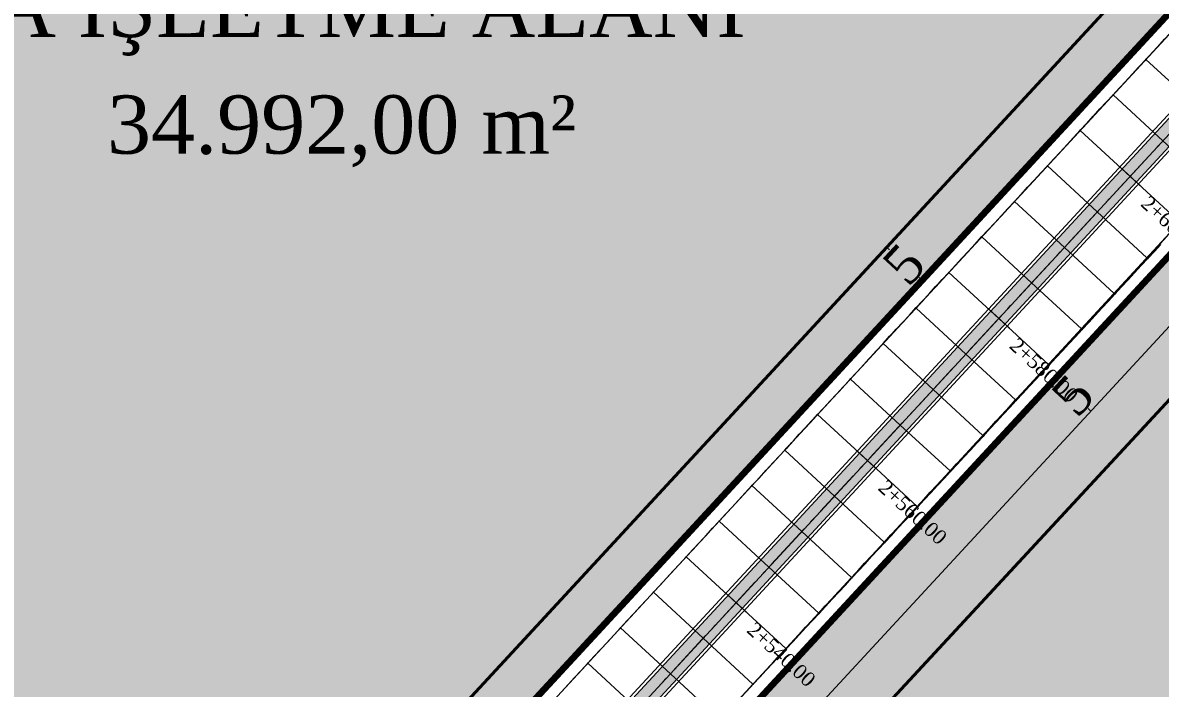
# Model space of a CAD drawing. Header units: metres. Extents: x 478603 to 489313, y 4282657 to 4289463.
# Drawn here: x 480253 to 480370.5, y 4286947.4 to 4287016.2 of the extents above; entities that cross this region are included whole.
import ezdxf

# ---------------------------------------------------------------- set-up
doc = ezdxf.new("R2010")
doc.units = ezdxf.units.M
for name, color, linetype, lineweight in [('ADAKENARI', 18, 'Continuous', 0), ('DEGER', 18, 'Continuous', 20), ('EKS_2', 5, 'Continuous', 0), ('EKSENLER', 3, 'Continuous', 0), ('HDA_2', 30, 'Continuous', 0), ('HDO_2', 30, 'Continuous', 0), ('KALDIRIM', 11, 'Continuous', 0), ('KDO_2', 150, 'Continuous', 20), ('KYA_2', 1, 'Continuous', 20), ('KYO_2', 1, 'Continuous', 20), ('P_ALAN', 143, 'Continuous', 0), ('P_U_KNL', 143, 'Continuous', 0), ('PARSEL_ALAN', 254, 'Continuous', 0), ('PARSEL_SERA_ALAN', 9, 'Continuous', 40), ('PL_ALİNMAN', 1, 'Continuous', 0), ('PL_ENKESIT', 1, 'Continuous', 0), ('PL_KM', 4, 'Continuous', 0), ('PL_KMYAZI', 30, 'Continuous', 0), ('RAKORDMAN', 3, 'Continuous', 0), ('ROL_CEPHE', 1, 'Continuous', 0), ('SEV_KYA_HDA', 3, 'Continuous', 0), ('SEV_KYO_HDO', 3, 'Continuous', 0), ('SEV_YKO_KDO', 3, 'Continuous', 0), ('SNR_YAPIYAK', 18, 'Continuous', 0), ('YKA_2', 33, 'Continuous', 0), ('YKO_2', 33, 'Continuous', 0)]:
    doc.layers.add(name, color=color, linetype=linetype, lineweight=lineweight)
doc.styles.get("Standard").update_dxf_attribs({"font": 'times.ttf'})

msp = doc.modelspace()

# ---------------------------------------------------------------- hatches: boundary and pattern name
at = {"layer": 'P_ALAN'}
msp.add_hatch(color=256, dxfattribs=at).paths.add_polyline_path([(479966.48, 4286601.83), (479972.06, 4286602.26), (479977.62, 4286603.09), (479983.11, 4286604.32), (479988.5, 4286605.93), (479993.77, 4286607.93), (479998.87, 4286610.29), (480003.8, 4286613.01), (480008.52, 4286616.07), (480013.01, 4286619.47), (480017.24, 4286623.17), (480021.22, 4286627.18), (480093.78, 4286705.76), (480549.81, 4287199.57), (480551.17, 4287201.1), (480552.48, 4287202.67), (480553.73, 4287204.28), (480554.92, 4287205.94), (480556.05, 4287207.63), (480557.13, 4287209.37), (480558.15, 4287211.13), (480559.1, 4287212.94), (480560.88, 4287212.03), (480560.88, 4287212.03), (480559.9, 4287210.17), (480558.85, 4287208.34), (480557.74, 4287206.55), (480556.56, 4287204.8), (480555.33, 4287203.08), (480554.04, 4287201.42), (480552.69, 4287199.8), (480551.29, 4287198.23), (480095.25, 4286704.41), (480022.66, 4286625.8), (480018.61, 4286621.71), (480014.27, 4286617.91), (480009.67, 4286614.44), (480004.83, 4286611.29), (479999.78, 4286608.5), (479994.54, 4286606.08), (479989.15, 4286604.04), (479983.62, 4286602.38), (479977.99, 4286601.13), (479972.28, 4286600.27), (479966.53, 4286599.83)])
msp.add_hatch(color=256, dxfattribs=at).paths.add_polyline_path([(479966.48, 4286601.83), (479972.06, 4286602.26), (479977.62, 4286603.09), (479983.11, 4286604.32), (479988.5, 4286605.93), (479993.77, 4286607.93), (479998.87, 4286610.29), (480003.8, 4286613.01), (480008.52, 4286616.07), (480013.01, 4286619.47), (480017.24, 4286623.17), (480021.22, 4286627.18), (480093.78, 4286705.76), (480549.81, 4287199.57), (480551.17, 4287201.1), (480552.48, 4287202.67), (480553.73, 4287204.28), (480554.92, 4287205.94), (480556.05, 4287207.63), (480557.13, 4287209.37), (480558.15, 4287211.13), (480559.1, 4287212.94), (480560.88, 4287212.03), (480560.88, 4287212.03), (480559.9, 4287210.17), (480558.85, 4287208.34), (480557.74, 4287206.55), (480556.56, 4287204.8), (480555.33, 4287203.08), (480554.04, 4287201.42), (480552.69, 4287199.8), (480551.29, 4287198.23), (480095.25, 4286704.41), (480022.66, 4286625.8), (480018.61, 4286621.71), (480014.27, 4286617.91), (480009.67, 4286614.44), (480004.83, 4286611.29), (479999.78, 4286608.5), (479994.54, 4286606.08), (479989.15, 4286604.04), (479983.62, 4286602.38), (479977.99, 4286601.13), (479972.28, 4286600.27), (479966.53, 4286599.83)])
at = {"layer": 'PARSEL_ALAN'}
for points in [[(480144.96, 4286988.39), (480333.2, 4287192.22), (480439.26, 4287090.7), (480254.42, 4286890.54), (480251.03, 4286886.86), (480247.41, 4286890.32)], [(480371.31, 4286771.87), (480266.92, 4286871.65), (480266.7, 4286878.78), (480454.66, 4287082.31), (480562.8, 4286978.8)]]:
    msp.add_hatch(color=256, dxfattribs=at).paths.add_polyline_path(points)
at = {"layer": 'PARSEL_SERA_ALAN'}
for points in [[(480432.26, 4287090.48), (480256.41, 4286900.06), (480157.23, 4286991.65), (480333.08, 4287182.07)], [(480372.57, 4286780.59), (480273.92, 4286871.88), (480457.31, 4287070.04), (480541.86, 4286991.8), (480555.79, 4286978.59), (480552.55, 4286975.09)]]:
    msp.add_hatch(color=256, dxfattribs=at).paths.add_polyline_path(points)

# ---------------------------------------------------------------- linework, layer by layer
at = {"layer": 'ADAKENARI', "lineweight": 200}
for p, q in [((480549.16, 4287209.7), (480251.03, 4286886.86)), ((480266.7, 4286878.78), (480567.9, 4287204.94))]:
    msp.add_line(p, q, dxfattribs=at)
at = {"layer": 'EKS_2'}
for p in [(480367.36, 4287000.31, 960.28), (480363.97, 4286996.64, 960.41), (480360.58, 4286992.96, 960.54), (480357.18, 4286989.29, 960.67), (480353.79, 4286985.62, 960.81), (480350.4, 4286981.94, 960.94), (480347.01, 4286978.27, 961.07), (480343.62, 4286974.6, 961.2), (480340.22, 4286970.92, 961.34), (480336.83, 4286967.25, 961.47), (480333.44, 4286963.58, 961.6), (480330.05, 4286959.9, 961.73), (480326.65, 4286956.23, 961.86), (480323.26, 4286952.56, 961.99), (480319.87, 4286948.88, 962.03)]:
    msp.add_point(p, dxfattribs=at)
at = {"layer": 'EKSENLER'}
msp.add_line((480259.06, 4286883.03), (480574.62, 4287224.74), dxfattribs=at)
at = {"layer": 'HDA_2'}
msp.add_polyline3d([(480327.73, 4286947.07, 961.95), (480328.41, 4286947.8, 961.94), (480329.09, 4286948.54, 961.92), (480329.77, 4286949.27, 961.89), (480330.45, 4286950.01, 961.87), (480331.13, 4286950.74, 961.84), (480331.8, 4286951.47, 961.81), (480332.48, 4286952.21, 961.79), (480333.16, 4286952.94, 961.76), (480333.84, 4286953.68, 961.73), (480334.52, 4286954.41, 961.71), (480335.2, 4286955.15, 961.68), (480335.87, 4286955.88, 961.66), (480336.55, 4286956.62, 961.63), (480337.23, 4286957.35, 961.6), (480337.91, 4286958.09, 961.58), (480338.59, 4286958.82, 961.55), (480339.27, 4286959.56, 961.52), (480339.95, 4286960.29, 961.5), (480340.62, 4286961.02, 961.47), (480341.3, 4286961.76, 961.44), (480341.98, 4286962.49, 961.42), (480342.66, 4286963.23, 961.39), (480343.34, 4286963.96, 961.36), (480344.02, 4286964.7, 961.34), (480344.69, 4286965.43, 961.31), (480345.37, 4286966.17, 961.29), (480346.05, 4286966.9, 961.26), (480346.73, 4286967.64, 961.23), (480347.41, 4286968.37, 961.21), (480348.09, 4286969.11, 961.18), (480348.77, 4286969.84, 961.15), (480349.44, 4286970.58, 961.13), (480350.12, 4286971.31, 961.1), (480350.8, 4286972.04, 961.07), (480351.48, 4286972.78, 961.05), (480352.16, 4286973.51, 961.02), (480352.84, 4286974.25, 960.99), (480353.51, 4286974.98, 960.97), (480354.19, 4286975.72, 960.94), (480354.87, 4286976.45, 960.92), (480355.55, 4286977.19, 960.89), (480356.23, 4286977.92, 960.86), (480356.91, 4286978.66, 960.84), (480357.58, 4286979.39, 960.81), (480358.26, 4286980.13, 960.78), (480358.94, 4286980.86, 960.76), (480359.62, 4286981.6, 960.73), (480360.3, 4286982.33, 960.7), (480360.98, 4286983.06, 960.68), (480361.66, 4286983.8, 960.65), (480362.33, 4286984.53, 960.62), (480363.01, 4286985.27, 960.6), (480363.69, 4286986, 960.57), (480364.37, 4286986.74, 960.55), (480365.05, 4286987.47, 960.52), (480365.73, 4286988.21, 960.49), (480366.4, 4286988.94, 960.47), (480367.08, 4286989.68, 960.44), (480367.76, 4286990.41, 960.41), (480368.44, 4286991.15, 960.39), (480369.12, 4286991.88, 960.36), (480369.8, 4286992.62, 960.33), (480370.48, 4286993.35, 960.31), (480371.15, 4286994.08, 960.28)], dxfattribs=at)
for p in [(480369.12, 4286991.88, 960.36), (480365.73, 4286988.21, 960.49), (480362.33, 4286984.53, 960.62), (480358.94, 4286980.86, 960.76), (480355.55, 4286977.19, 960.89), (480352.16, 4286973.51, 961.02), (480348.77, 4286969.84, 961.15), (480345.37, 4286966.17, 961.29), (480341.98, 4286962.49, 961.42), (480338.59, 4286958.82, 961.55), (480335.2, 4286955.15, 961.68), (480331.8, 4286951.47, 961.81), (480328.41, 4286947.8, 961.94)]:
    msp.add_point(p, dxfattribs=at)
at = {"layer": 'HDO_2'}
for points in [[(480340.01, 4286981.03, 961.17), (480341.86, 4286983.03, 961.02), (480342.54, 4286983.76, 960.99), (480343.21, 4286984.5, 960.97), (480343.89, 4286985.23, 960.94), (480344.57, 4286985.96, 960.92), (480345.25, 4286986.7, 960.89), (480345.93, 4286987.43, 960.86), (480346.61, 4286988.17, 960.84), (480347.28, 4286988.9, 960.81), (480347.96, 4286989.64, 960.78), (480348.64, 4286990.37, 960.76), (480349.32, 4286991.11, 960.73), (480350, 4286991.84, 960.7), (480350.68, 4286992.58, 960.68), (480351.36, 4286993.31, 960.65), (480352.03, 4286994.05, 960.62), (480352.71, 4286994.78, 960.6), (480353.39, 4286995.51, 960.57), (480354.07, 4286996.25, 960.55), (480354.75, 4286996.98, 960.52), (480355.43, 4286997.72, 960.49), (480356.1, 4286998.45, 960.47), (480356.78, 4286999.19, 960.44), (480357.46, 4286999.92, 960.41), (480358.14, 4287000.66, 960.39), (480358.82, 4287001.39, 960.36), (480359.5, 4287002.13, 960.33), (480360.18, 4287002.86, 960.31), (480360.85, 4287003.6, 960.28), (480361.53, 4287004.33, 960.25), (480362.21, 4287005.07, 960.23), (480362.89, 4287005.8, 960.2), (480363.57, 4287006.53, 960.18), (480364.25, 4287007.27, 960.15), (480364.92, 4287008, 960.12), (480365.6, 4287008.74, 960.1), (480366.57, 4287009.78, 960.1)], [(480333.55, 4286974.03, 961.4), (480335.07, 4286975.68, 961.29), (480336.68, 4286977.41, 961.28)]]:
    msp.add_polyline3d(points, dxfattribs=at)
for p in [(480365.6, 4287008.74, 960.1), (480362.21, 4287005.07, 960.23), (480358.82, 4287001.39, 960.36), (480355.43, 4286997.72, 960.49), (480352.03, 4286994.05, 960.62), (480348.64, 4286990.37, 960.76), (480345.25, 4286986.7, 960.89), (480341.86, 4286983.03, 961.02), (480335.07, 4286975.68, 961.29)]:
    msp.add_point(p, dxfattribs=at)
at = {"layer": 'KALDIRIM'}
for p, q in [((480548.45, 4287206.72), (480254.21, 4286888.1)), ((480264.2, 4286878.28), (480565.73, 4287204.8))]:
    msp.add_line(p, q, dxfattribs=at)
at = {"layer": 'KDO_2'}
for points in [[(480368.91, 4287012.3, 960.02), (480368.85, 4287012.24, 960), (480368.8, 4287012.18, 959.99), (480368.77, 4287012.15, 959.99), (480368.8, 4287012.19, 959.98), (480369, 4287012.41, 959.93), (480369.51, 4287012.96, 959.9), (480370.18, 4287013.68, 959.86), (480370.91, 4287014.48, 959.82)], [(480338.41, 4286979.28, 961.21), (480338.42, 4286979.29, 961.19), (480338.43, 4286979.3, 961.18), (480338.45, 4286979.32, 961.17), (480338.46, 4286979.33, 961.15), (480338.47, 4286979.35, 961.14), (480338.48, 4286979.36, 961.15), (480338.49, 4286979.37, 961.17), (480338.5, 4286979.38, 961.18), (480338.51, 4286979.39, 961.19), (480338.52, 4286979.4, 961.2)], [(480308.62, 4286947.02, 961.56), (480309.3, 4286947.76, 961.57), (480309.98, 4286948.49, 961.58), (480310.66, 4286949.23, 961.58), (480311.33, 4286949.96, 961.59), (480312.01, 4286950.7, 961.59), (480312.69, 4286951.43, 961.59), (480313.37, 4286952.16, 961.59), (480314.05, 4286952.9, 961.59), (480314.73, 4286953.63, 961.58), (480315.4, 4286954.37, 961.56), (480316.08, 4286955.1, 961.54), (480316.76, 4286955.84, 961.53), (480317.44, 4286956.57, 961.51), (480318.12, 4286957.31, 961.49), (480318.8, 4286958.04, 961.46), (480319.47, 4286958.78, 961.43), (480320.15, 4286959.51, 961.39), (480320.83, 4286960.25, 961.36), (480321.51, 4286960.98, 961.33), (480322.19, 4286961.72, 961.35), (480322.87, 4286962.45, 961.36), (480323.55, 4286963.19, 961.37), (480324.23, 4286963.92, 961.38), (480324.9, 4286964.65, 961.39), (480325.57, 4286965.38, 961.37), (480326.25, 4286966.11, 961.35), (480326.92, 4286966.84, 961.33), (480327.6, 4286967.57, 961.31), (480328.29, 4286968.33, 961.28), (480329.03, 4286969.12, 961.26), (480329.77, 4286969.92, 961.24), (480330.5, 4286970.71, 961.22), (480331.17, 4286971.44, 961.2), (480331.69, 4286972, 961.19), (480331.91, 4286972.24, 961.37), (480331.98, 4286972.32, 961.42), (480331.99, 4286972.33, 961.43), (480331.98, 4286972.31, 961.44), (480331.96, 4286972.29, 961.46)]]:
    msp.add_polyline3d(points, dxfattribs=at)
for p in [(480369, 4287012.41, 959.93), (480338.47, 4286979.35, 961.14), (480331.69, 4286972, 961.19), (480328.29, 4286968.33, 961.28), (480324.9, 4286964.65, 961.39), (480321.51, 4286960.98, 961.33), (480318.12, 4286957.31, 961.49), (480314.73, 4286953.63, 961.58), (480311.33, 4286949.96, 961.59)]:
    msp.add_point(p, dxfattribs=at)
at = {"layer": 'KYA_2'}
msp.add_polyline3d([(480327.74, 4286947.06, 962.08), (480328.42, 4286947.79, 962.08), (480329.1, 4286948.52, 962.09), (480329.78, 4286949.26, 962.09), (480330.46, 4286949.99, 962.1), (480331.15, 4286950.72, 962.11), (480331.83, 4286951.45, 962.12), (480332.51, 4286952.19, 962.12), (480333.19, 4286952.92, 962.12), (480333.87, 4286953.65, 962.11), (480334.55, 4286954.39, 962.11), (480335.23, 4286955.12, 962.11), (480335.91, 4286955.85, 962.1), (480336.59, 4286956.59, 962.08), (480337.27, 4286957.32, 962.07), (480337.95, 4286958.05, 962.05), (480338.62, 4286958.79, 962.04), (480339.3, 4286959.52, 962.02), (480339.98, 4286960.26, 962), (480340.66, 4286960.99, 961.99), (480341.34, 4286961.72, 961.97), (480342.02, 4286962.46, 961.95), (480342.7, 4286963.19, 961.94), (480343.38, 4286963.93, 961.92), (480344.06, 4286964.66, 961.91), (480344.74, 4286965.39, 961.89), (480345.42, 4286966.13, 961.88), (480346.1, 4286966.86, 961.88), (480346.78, 4286967.59, 961.87), (480347.46, 4286968.33, 961.87), (480348.14, 4286969.06, 961.87), (480348.82, 4286969.79, 961.87), (480349.5, 4286970.53, 961.85), (480350.18, 4286971.26, 961.83), (480350.86, 4286971.99, 961.82), (480351.53, 4286972.73, 961.8), (480352.21, 4286973.46, 961.79), (480352.89, 4286974.2, 961.76), (480353.57, 4286974.93, 961.74), (480354.25, 4286975.67, 961.72), (480354.93, 4286976.4, 961.69), (480355.61, 4286977.13, 961.67), (480356.29, 4286977.87, 961.67), (480356.97, 4286978.6, 961.67), (480357.65, 4286979.33, 961.67), (480358.33, 4286980.07, 961.67), (480359.01, 4286980.8, 961.67), (480359.69, 4286981.53, 961.67), (480360.37, 4286982.26, 961.66), (480361.05, 4286983, 961.65), (480361.73, 4286983.73, 961.65), (480362.41, 4286984.46, 961.64), (480363.09, 4286985.2, 961.61), (480363.77, 4286985.93, 961.58), (480364.44, 4286986.67, 961.55), (480365.12, 4286987.4, 961.52), (480365.8, 4286988.14, 961.49), (480366.48, 4286988.87, 961.46), (480367.16, 4286989.61, 961.43), (480367.83, 4286990.34, 961.4), (480368.51, 4286991.08, 961.37), (480369.19, 4286991.81, 961.34), (480369.87, 4286992.55, 961.31), (480370.55, 4286993.28, 961.28)], dxfattribs=at)
for p in [(480369.19, 4286991.81, 961.34), (480365.8, 4286988.14, 961.49), (480362.41, 4286984.46, 961.64), (480359.01, 4286980.8, 961.67), (480355.61, 4286977.13, 961.67), (480352.21, 4286973.46, 961.79), (480348.82, 4286969.79, 961.87), (480345.42, 4286966.13, 961.88), (480342.02, 4286962.46, 961.95), (480338.62, 4286958.79, 962.04), (480335.23, 4286955.12, 962.11), (480331.83, 4286951.45, 962.12), (480328.42, 4286947.79, 962.08)]:
    msp.add_point(p, dxfattribs=at)
at = {"layer": 'KYO_2'}
for points in [[(480338.52, 4286979.4, 961.2), (480339.19, 4286980.13, 961.19), (480339.85, 4286980.85, 961.17), (480340.52, 4286981.58, 961.16), (480341.18, 4286982.3, 961.14), (480341.85, 4286983.03, 961.13), (480342.52, 4286983.77, 961.11), (480343.2, 4286984.5, 961.1), (480343.88, 4286985.24, 961.08), (480344.56, 4286985.97, 961.06), (480345.24, 4286986.71, 961.05), (480345.92, 4286987.45, 961.02), (480346.59, 4286988.18, 961), (480347.27, 4286988.91, 960.97), (480347.95, 4286989.65, 960.95), (480348.63, 4286990.38, 960.92), (480349.31, 4286991.12, 960.88), (480349.99, 4286991.85, 960.84), (480350.67, 4286992.58, 960.8), (480351.35, 4286993.32, 960.75), (480352.03, 4286994.05, 960.71), (480352.71, 4286994.79, 960.67), (480353.39, 4286995.52, 960.64), (480354.07, 4286996.25, 960.6), (480354.74, 4286996.99, 960.56), (480355.42, 4286997.72, 960.52), (480356.1, 4286998.46, 960.49), (480356.78, 4286999.19, 960.47), (480357.46, 4286999.92, 960.44), (480358.14, 4287000.66, 960.41), (480358.82, 4287001.39, 960.39), (480359.49, 4287002.13, 960.37), (480360.17, 4287002.86, 960.36), (480360.85, 4287003.6, 960.34), (480361.53, 4287004.34, 960.32), (480362.2, 4287005.07, 960.31), (480362.88, 4287005.81, 960.27), (480363.57, 4287006.54, 960.24), (480364.25, 4287007.28, 960.2), (480364.93, 4287008.01, 960.17), (480365.6, 4287008.74, 960.13), (480366.27, 4287009.46, 960.11), (480366.93, 4287010.17, 960.09), (480367.59, 4287010.88, 960.06), (480368.25, 4287011.59, 960.04), (480368.91, 4287012.3, 960.02)], [(480331.96, 4286972.29, 961.46), (480332.58, 4286972.97, 961.43), (480333.19, 4286973.64, 961.41), (480333.81, 4286974.32, 961.39), (480334.43, 4286974.99, 961.37), (480335.07, 4286975.68, 961.35), (480335.72, 4286976.39, 961.32), (480336.39, 4286977.11, 961.29), (480337.06, 4286977.83, 961.26), (480337.73, 4286978.55, 961.23), (480338.41, 4286979.28, 961.21)]]:
    msp.add_polyline3d(points, dxfattribs=at)
for p in [(480365.6, 4287008.74, 960.13), (480362.2, 4287005.07, 960.31), (480358.82, 4287001.39, 960.39), (480355.42, 4286997.72, 960.52), (480352.03, 4286994.05, 960.71), (480348.63, 4286990.38, 960.92), (480345.24, 4286986.71, 961.05), (480341.85, 4286983.03, 961.13), (480335.07, 4286975.68, 961.35)]:
    msp.add_point(p, dxfattribs=at)
at = {"layer": 'P_ALAN'}
for points in [[(480584.19, 4287241.18, 0), (480580.11, 4287238.21, 0), (480576.31, 4287234.89, 0), (480572.8, 4287231.26, 0), (480569.61, 4287227.34, 0), (480566.77, 4287223.17, 0), (480564.28, 4287218.74, 0), (480560.88, 4287212.03, 0), (480560.88, 4287212.03, 0), (480559.9, 4287210.17, 0), (480558.85, 4287208.34, 0), (480557.74, 4287206.55, 0), (480556.56, 4287204.8, 0), (480555.33, 4287203.08, 0), (480554.04, 4287201.42, 0), (480552.69, 4287199.8, 0), (480551.29, 4287198.23, 0), (480095.25, 4286704.41, 0)], [(480584.19, 4287241.18, 0), (480580.11, 4287238.21, 0), (480576.31, 4287234.89, 0), (480572.8, 4287231.26, 0), (480569.61, 4287227.34, 0), (480566.77, 4287223.17, 0), (480564.28, 4287218.74, 0), (480560.88, 4287212.03, 0), (480560.88, 4287212.03, 0), (480559.9, 4287210.17, 0), (480558.85, 4287208.34, 0), (480557.74, 4287206.55, 0), (480556.56, 4287204.8, 0), (480555.33, 4287203.08, 0), (480554.04, 4287201.42, 0), (480552.69, 4287199.8, 0), (480551.29, 4287198.23, 0), (480095.25, 4286704.41, 0)], [(480093.78, 4286705.76, 0), (480549.81, 4287199.57, 0), (480551.17, 4287201.1, 0), (480552.48, 4287202.67, 0), (480553.73, 4287204.28, 0), (480554.92, 4287205.94, 0), (480556.05, 4287207.63, 0), (480557.13, 4287209.37, 0), (480558.15, 4287211.13, 0), (480559.1, 4287212.94, 0), (480558.15, 4287211.13, 0)], [(480093.78, 4286705.76, 0), (480549.81, 4287199.57, 0), (480551.17, 4287201.1, 0), (480552.48, 4287202.67, 0), (480553.73, 4287204.28, 0), (480554.92, 4287205.94, 0), (480556.05, 4287207.63, 0), (480557.13, 4287209.37, 0), (480558.15, 4287211.13, 0), (480559.1, 4287212.94, 0), (480560.88, 4287212.03, 0), (480560.88, 4287212.03, 0), (480559.9, 4287210.17, 0), (480558.85, 4287208.34, 0), (480557.74, 4287206.55, 0), (480556.56, 4287204.8, 0), (480555.33, 4287203.08, 0), (480554.04, 4287201.42, 0), (480552.69, 4287199.8, 0), (480551.29, 4287198.23, 0), (480095.25, 4286704.41, 0)], [(480093.78, 4286705.76, 0), (480549.81, 4287199.57, 0), (480551.17, 4287201.1, 0), (480552.48, 4287202.67, 0), (480553.73, 4287204.28, 0), (480554.92, 4287205.94, 0), (480556.05, 4287207.63, 0), (480557.13, 4287209.37, 0), (480558.15, 4287211.13, 0), (480559.1, 4287212.94, 0), (480560.88, 4287212.03, 0), (480560.88, 4287212.03, 0), (480559.9, 4287210.17, 0), (480558.85, 4287208.34, 0), (480557.74, 4287206.55, 0), (480556.56, 4287204.8, 0), (480555.33, 4287203.08, 0), (480554.04, 4287201.42, 0), (480552.69, 4287199.8, 0), (480551.29, 4287198.23, 0), (480095.25, 4286704.41, 0)], [(480093.78, 4286705.76, 0), (480549.81, 4287199.57, 0), (480551.17, 4287201.1, 0), (480552.48, 4287202.67, 0), (480553.73, 4287204.28, 0), (480554.92, 4287205.94, 0), (480556.05, 4287207.63, 0), (480557.13, 4287209.37, 0), (480558.15, 4287211.13, 0), (480559.1, 4287212.94, 0), (480558.15, 4287211.13, 0)], [(480093.78, 4286705.76, 0), (480549.81, 4287199.57, 0), (480551.17, 4287201.1, 0), (480552.48, 4287202.67, 0), (480553.73, 4287204.28, 0), (480554.92, 4287205.94, 0), (480556.05, 4287207.63, 0), (480557.13, 4287209.37, 0), (480558.15, 4287211.13, 0), (480559.1, 4287212.94, 0), (480560.88, 4287212.03, 0), (480560.88, 4287212.03, 0), (480559.9, 4287210.17, 0), (480558.85, 4287208.34, 0), (480557.74, 4287206.55, 0), (480556.56, 4287204.8, 0), (480555.33, 4287203.08, 0), (480554.04, 4287201.42, 0), (480552.69, 4287199.8, 0), (480551.29, 4287198.23, 0), (480095.25, 4286704.41, 0)], [(480093.78, 4286705.76, 0), (480549.81, 4287199.57, 0), (480551.17, 4287201.1, 0), (480552.48, 4287202.67, 0), (480553.73, 4287204.28, 0), (480554.92, 4287205.94, 0), (480556.05, 4287207.63, 0), (480557.13, 4287209.37, 0), (480558.15, 4287211.13, 0), (480559.1, 4287212.94, 0), (480560.88, 4287212.03, 0), (480560.88, 4287212.03, 0), (480559.9, 4287210.17, 0), (480558.85, 4287208.34, 0), (480557.74, 4287206.55, 0), (480556.56, 4287204.8, 0), (480555.33, 4287203.08, 0), (480554.04, 4287201.42, 0), (480552.69, 4287199.8, 0), (480551.29, 4287198.23, 0), (480095.25, 4286704.41, 0)]]:
    msp.add_polyline3d(points, dxfattribs=at)
at = {"layer": 'P_U_KNL'}
for points in [[(480558.83, 4287213.07, 0), (480557.88, 4287211.28, 0), (480556.87, 4287209.52, 0), (480555.8, 4287207.79, 0), (480554.67, 4287206.11, 0), (480553.49, 4287204.46, 0), (480552.24, 4287202.86, 0), (480550.95, 4287201.3, 0), (480549.59, 4287199.77, 0), (480093.56, 4286705.97, 0), (480021, 4286627.39, 0), (480017.04, 4286623.39, 0), (480012.82, 4286619.7, 0), (480008.34, 4286616.32, 0), (480003.64, 4286613.27, 0), (479998.74, 4286610.56, 0), (479993.65, 4286608.2, 0), (479988.41, 4286606.22, 0), (479983.04, 4286604.61, 0), (479977.57, 4286603.39, 0), (479972.02, 4286602.56, 0), (479966.48, 4286602.13, 0)], [(480559.1, 4287212.94, 0), (480558.15, 4287211.13, 0), (480557.13, 4287209.37, 0), (480556.05, 4287207.63, 0), (480554.92, 4287205.94, 0), (480553.73, 4287204.28, 0), (480552.48, 4287202.67, 0), (480551.17, 4287201.1, 0), (480549.81, 4287199.57, 0), (480093.78, 4286705.76, 0), (480021.22, 4286627.18, 0), (480017.24, 4286623.17, 0), (480013.01, 4286619.47, 0), (480008.52, 4286616.07, 0), (480003.8, 4286613.01, 0), (479998.87, 4286610.29, 0), (479993.77, 4286607.93, 0), (479988.5, 4286605.93, 0), (479983.11, 4286604.32, 0), (479977.62, 4286603.09, 0), (479972.06, 4286602.26, 0), (479966.48, 4286601.83, 0)], [(480559.1, 4287212.94, 0), (480558.15, 4287211.13, 0), (480557.13, 4287209.37, 0), (480556.05, 4287207.63, 0), (480554.92, 4287205.94, 0), (480553.73, 4287204.28, 0), (480552.48, 4287202.67, 0), (480551.17, 4287201.1, 0), (480549.81, 4287199.57, 0), (480093.78, 4286705.76, 0), (480021.22, 4286627.18, 0), (480017.24, 4286623.17, 0), (480013.01, 4286619.47, 0), (480008.52, 4286616.07, 0), (480003.8, 4286613.01, 0), (479998.87, 4286610.29, 0), (479993.77, 4286607.93, 0), (479988.5, 4286605.93, 0), (479983.11, 4286604.32, 0), (479977.62, 4286603.09, 0), (479972.06, 4286602.26, 0), (479966.48, 4286601.83, 0)], [(480560.88, 4287212.03, 0), (480560.88, 4287212.03, 0), (480559.9, 4287210.17, 0), (480558.85, 4287208.34, 0), (480557.74, 4287206.55, 0), (480556.56, 4287204.8, 0), (480555.33, 4287203.08, 0), (480554.04, 4287201.42, 0), (480552.69, 4287199.8, 0), (480551.29, 4287198.23, 0), (480095.25, 4286704.41, 0), (480022.66, 4286625.8, 0), (480018.61, 4286621.71, 0), (480014.27, 4286617.91, 0), (480009.67, 4286614.44, 0), (480004.83, 4286611.29, 0), (479999.78, 4286608.5, 0), (479994.54, 4286606.08, 0), (479989.15, 4286604.04, 0), (479983.62, 4286602.38, 0), (479977.99, 4286601.13, 0), (479972.28, 4286600.27, 0), (479966.53, 4286599.83, 0)], [(480561.15, 4287211.9, 0), (480561.15, 4287211.89, 0), (480560.16, 4287210.02, 0), (480559.11, 4287208.19, 0), (480557.99, 4287206.39, 0), (480556.81, 4287204.62, 0), (480555.57, 4287202.9, 0), (480554.27, 4287201.23, 0), (480552.92, 4287199.6, 0), (480551.51, 4287198.03, 0), (480095.47, 4286704.2, 0), (480022.88, 4286625.59, 0), (480018.82, 4286621.49, 0), (480014.46, 4286617.68, 0), (480009.84, 4286614.19, 0), (480004.98, 4286611.04, 0), (479999.91, 4286608.24, 0), (479994.66, 4286605.8, 0), (479989.24, 4286603.75, 0), (479983.69, 4286602.09, 0), (479978.04, 4286600.83, 0), (479972.32, 4286599.97, 0), (479966.54, 4286599.53, 0)]]:
    msp.add_polyline3d(points, dxfattribs=at)
at = {"layer": 'PARSEL_ALAN'}
for points in [[(480144.96, 4286988.39, 956.14), (480333.2, 4287192.22, 951.42), (480439.26, 4287090.7, 961.45), (480254.42, 4286890.54, 960.91), (480251.03, 4286886.86, 0), (480247.41, 4286890.32, 960.71), (480144.96, 4286988.39, 956.14)], [(480144.96, 4286988.39, 0), (480333.2, 4287192.22, 0), (480439.26, 4287090.7, 0), (480254.42, 4286890.54, 0), (480251.03, 4286886.86, 0), (480247.41, 4286890.32, 0), (480144.96, 4286988.39, 0)], [(480371.31, 4286771.87, 967.53), (480266.92, 4286871.65, 961.69), (480266.7, 4286878.78, 961.53), (480454.66, 4287082.31, 961.64), (480562.8, 4286978.8, 970.87), (480371.31, 4286771.87, 967.53)], [(480371.31, 4286771.87, 0), (480266.92, 4286871.65, 0), (480266.7, 4286878.78, 0), (480454.66, 4287082.31, 0), (480562.8, 4286978.8, 0), (480371.31, 4286771.87, 0)]]:
    msp.add_polyline3d(points, close=True, dxfattribs=at)
at = {"layer": 'PARSEL_SERA_ALAN'}
for points in [[(480432.26, 4287090.48, 0), (480256.41, 4286900.06, 0), (480157.23, 4286991.65, 0), (480333.08, 4287182.07, 0), (480432.26, 4287090.48, 0)], [(480432.26, 4287090.48, 0), (480256.41, 4286900.06, 0), (480157.23, 4286991.65, 0), (480333.08, 4287182.07, 0), (480432.26, 4287090.48, 0)], [(480372.57, 4286780.59, 0), (480273.92, 4286871.88, 0), (480457.31, 4287070.04, 0), (480541.86, 4286991.8, 0), (480555.79, 4286978.59, 0), (480552.55, 4286975.09, 0), (480372.57, 4286780.59, 0)], [(480372.57, 4286780.59, 0), (480273.92, 4286871.88, 0), (480457.31, 4287070.04, 0), (480541.86, 4286991.8, 0), (480555.79, 4286978.59, 0), (480552.55, 4286975.09, 0), (480372.57, 4286780.59, 0)]]:
    msp.add_polyline3d(points, close=True, dxfattribs=at)
at = {"layer": 'PL_ALİNMAN'}
for p, q in [((480369.98, 4287003.15), (480370.32, 4287003.52)), ((480365.91, 4286998.74), (480369.3, 4287002.41)), ((480364.89, 4286997.64), (480365.23, 4286998.01)), ((480360.82, 4286993.23), (480364.22, 4286996.9)), ((480359.81, 4286992.13), (480360.15, 4286992.5)), ((480355.74, 4286987.72), (480359.13, 4286991.39)), ((480354.72, 4286986.62), (480355.06, 4286986.99)), ((480350.65, 4286982.21), (480354.04, 4286985.89)), ((480349.63, 4286981.11), (480349.97, 4286981.48)), ((480345.56, 4286976.7), (480348.95, 4286980.38)), ((480344.54, 4286975.6), (480344.88, 4286975.97)), ((480340.47, 4286971.19), (480343.86, 4286974.87)), ((480335.38, 4286965.68), (480338.77, 4286969.36)), ((480339.45, 4286970.09), (480339.79, 4286970.46)), ((480334.36, 4286964.58), (480334.7, 4286964.95)), ((480330.29, 4286960.17), (480333.69, 4286963.85)), ((480329.28, 4286959.07), (480329.62, 4286959.44)), ((480325.21, 4286954.66), (480328.6, 4286958.34)), ((480324.19, 4286953.56), (480324.53, 4286953.93)), ((480320.12, 4286949.15), (480323.51, 4286952.83)), ((480319.1, 4286948.05), (480319.44, 4286948.42))]:
    msp.add_line(p, q, dxfattribs=at)
at = {"layer": 'PL_ENKESIT'}
for points in [[(480369, 4287012.41, 959.93), (480369, 4287012.41, 960.01), (480374.14, 4287007.66, 960.01), (480379.29, 4287002.91, 960.01), (480379.29, 4287002.9, 959.96), (480379.36, 4287002.84, 960.82)], [(480365.6, 4287008.74, 960.13), (480365.6, 4287008.74, 960.1), (480365.61, 4287008.73, 960.15), (480370.75, 4287003.98, 960.15), (480375.9, 4286999.23, 960.15), (480375.9, 4286999.23, 960.1), (480375.97, 4286999.17, 960.97)], [(480362.2, 4287005.07, 960.31), (480362.21, 4287005.07, 960.23), (480362.22, 4287005.06, 960.28), (480367.36, 4287000.31, 960.28), (480372.5, 4286995.56, 960.28), (480372.51, 4286995.55, 960.23), (480372.58, 4286995.49, 961.17)], [(480358.82, 4287001.39, 960.39), (480358.82, 4287001.39, 960.36), (480358.83, 4287001.39, 960.41), (480363.97, 4286996.64, 960.41), (480369.11, 4286991.89, 960.41), (480369.12, 4286991.88, 960.36), (480369.19, 4286991.81, 961.34)], [(480355.42, 4286997.72, 960.52), (480355.43, 4286997.72, 960.49), (480355.43, 4286997.71, 960.54), (480360.58, 4286992.96, 960.54), (480365.72, 4286988.21, 960.54), (480365.73, 4286988.21, 960.49), (480365.8, 4286988.14, 961.49)], [(480352.03, 4286994.05, 960.71), (480352.03, 4286994.05, 960.62), (480352.04, 4286994.04, 960.67), (480357.18, 4286989.29, 960.67), (480362.33, 4286984.54, 960.67), (480362.33, 4286984.53, 960.62), (480362.41, 4286984.46, 961.64)], [(480348.63, 4286990.38, 960.92), (480348.64, 4286990.37, 960.76), (480348.65, 4286990.37, 960.81), (480353.79, 4286985.62, 960.81), (480358.93, 4286980.87, 960.81), (480358.94, 4286980.86, 960.76), (480359.01, 4286980.8, 961.67)], [(480345.24, 4286986.71, 961.05), (480345.25, 4286986.7, 960.89), (480345.26, 4286986.69, 960.94), (480350.4, 4286981.94, 960.94), (480355.54, 4286977.19, 960.94), (480355.55, 4286977.19, 960.89), (480355.61, 4286977.13, 961.67)], [(480341.85, 4286983.03, 961.13), (480341.86, 4286983.03, 961.02), (480341.86, 4286983.02, 961.07), (480347.01, 4286978.27, 961.07), (480352.15, 4286973.52, 961.07), (480352.16, 4286973.51, 961.02), (480352.21, 4286973.46, 961.79)], [(480338.47, 4286979.35, 961.14), (480338.47, 4286979.35, 961.2), (480343.62, 4286974.6, 961.2), (480348.76, 4286969.85, 961.2), (480348.77, 4286969.84, 961.15), (480348.82, 4286969.79, 961.87)], [(480335.07, 4286975.68, 961.35), (480335.07, 4286975.68, 961.29), (480335.08, 4286975.67, 961.34), (480340.22, 4286970.92, 961.34), (480345.37, 4286966.17, 961.34), (480345.37, 4286966.17, 961.29), (480345.42, 4286966.13, 961.88)], [(480331.69, 4286972, 961.19), (480331.69, 4286972, 961.47), (480336.83, 4286967.25, 961.47), (480341.97, 4286962.5, 961.47), (480341.98, 4286962.49, 961.42), (480342.02, 4286962.46, 961.95)], [(480328.29, 4286968.33, 961.28), (480328.3, 4286968.33, 961.6), (480333.44, 4286963.58, 961.6), (480338.58, 4286958.83, 961.6), (480338.59, 4286958.82, 961.55), (480338.62, 4286958.79, 962.04)], [(480324.9, 4286964.65, 961.39), (480324.9, 4286964.65, 961.73), (480330.05, 4286959.9, 961.73), (480335.19, 4286955.15, 961.73), (480335.2, 4286955.15, 961.68), (480335.23, 4286955.12, 962.11)], [(480321.51, 4286960.98, 961.33), (480321.51, 4286960.98, 961.86), (480326.65, 4286956.23, 961.86), (480331.8, 4286951.48, 961.86), (480331.8, 4286951.47, 961.81), (480331.83, 4286951.45, 962.12)], [(480318.12, 4286957.31, 961.49), (480318.12, 4286957.31, 961.99), (480323.26, 4286952.56, 961.99), (480328.4, 4286947.81, 961.99), (480328.41, 4286947.8, 961.94), (480328.42, 4286947.79, 962.08)], [(480314.73, 4286953.63, 961.58), (480314.73, 4286953.63, 962.03), (480319.87, 4286948.88, 962.03), (480325.01, 4286944.13, 962.03), (480325.02, 4286944.13, 961.98), (480325.03, 4286944.12, 962.08)], [(480311.33, 4286949.96, 961.59), (480311.33, 4286949.96, 961.97), (480316.48, 4286945.21, 961.97), (480321.62, 4286940.46, 961.97), (480321.63, 4286940.45, 961.92), (480321.64, 4286940.44, 962.11)]]:
    msp.add_polyline3d(points, dxfattribs=at)
at = {"layer": 'PL_KM'}
for p, q in [((480368.46, 4286999.29), (480366.26, 4287001.33)), ((480354.89, 4286984.6), (480352.69, 4286986.63)), ((480341.32, 4286969.91), (480339.12, 4286971.94)), ((480327.76, 4286955.21), (480325.55, 4286957.25))]:
    msp.add_line(p, q, dxfattribs=at)
at = {"layer": 'RAKORDMAN'}
for p, q in [((480345.88, 4286987.37, 960.81), (480433.45, 4287082.2, 961.51)), ((480341.93, 4286962.46, 873.89), (480395.81, 4287020.8, 961.55)), ((480278.5, 4286914.41, 895.49), (480345.88, 4286987.37, 960.81)), ((480305.93, 4286923.48, 899.12), (480341.93, 4286962.46, 873.89))]:
    msp.add_line(p, q, dxfattribs=at)
for p in [(480345.88, 4286987.37, 960.81), (480341.93, 4286962.46, 873.89)]:
    msp.add_point(p, dxfattribs=at)
at = {"layer": 'ROL_CEPHE'}
for p, q in [((480342.21, 4286992.98), (480342.51, 4286992.71)), ((480345.89, 4286989.58), (480345.59, 4286989.86)), ((480359.65, 4286979.43), (480359.94, 4286979.16)), ((480363.32, 4286976.04), (480363.03, 4286976.31))]:
    msp.add_line(p, q, dxfattribs=at)
at = {"layer": 'SEV_KYA_HDA'}
for p, q in [((480369.87, 4286992.55, 961.31), (480369.8, 4286992.62, 960.33)), ((480368.51, 4286991.08, 961.37), (480368.48, 4286991.11, 960.88)), ((480367.16, 4286989.61, 961.43), (480367.08, 4286989.68, 960.44)), ((480365.8, 4286988.14, 961.49), (480365.76, 4286988.17, 960.99)), ((480364.44, 4286986.67, 961.55), (480364.37, 4286986.74, 960.55)), ((480363.09, 4286985.2, 961.61), (480363.05, 4286985.23, 961.1)), ((480361.73, 4286983.73, 961.65), (480361.66, 4286983.8, 960.65)), ((480360.37, 4286982.26, 961.66), (480360.33, 4286982.3, 961.18)), ((480359.01, 4286980.8, 961.67), (480358.94, 4286980.86, 960.76)), ((480357.65, 4286979.33, 961.67), (480357.62, 4286979.36, 961.24)), ((480356.29, 4286977.87, 961.67), (480356.23, 4286977.92, 960.86)), ((480354.93, 4286976.4, 961.69), (480354.9, 4286976.43, 961.3)), ((480353.57, 4286974.93, 961.74), (480353.51, 4286974.98, 960.97)), ((480352.21, 4286973.46, 961.79), (480352.19, 4286973.49, 961.4)), ((480350.86, 4286971.99, 961.82), (480350.8, 4286972.04, 961.07)), ((480349.5, 4286970.53, 961.85), (480349.47, 4286970.55, 961.49)), ((480348.14, 4286969.06, 961.87), (480348.09, 4286969.11, 961.18)), ((480346.78, 4286967.59, 961.87), (480346.75, 4286967.62, 961.55)), ((480345.42, 4286966.13, 961.88), (480345.37, 4286966.17, 961.29)), ((480344.06, 4286964.66, 961.91), (480344.04, 4286964.68, 961.62)), ((480342.7, 4286963.19, 961.94), (480342.66, 4286963.23, 961.39)), ((480341.34, 4286961.72, 961.97), (480341.32, 4286961.74, 961.71)), ((480339.98, 4286960.26, 962), (480339.95, 4286960.29, 961.5)), ((480338.62, 4286958.79, 962.04), (480338.61, 4286958.8, 961.79)), ((480337.27, 4286957.32, 962.07), (480337.23, 4286957.35, 961.6)), ((480335.91, 4286955.85, 962.1), (480335.89, 4286955.87, 961.88)), ((480334.55, 4286954.39, 962.11), (480334.52, 4286954.41, 961.71)), ((480333.19, 4286952.92, 962.12), (480333.17, 4286952.93, 961.94)), ((480331.83, 4286951.45, 962.12), (480331.8, 4286951.47, 961.81)), ((480330.46, 4286949.99, 962.1), (480330.46, 4286950, 961.98)), ((480329.1, 4286948.52, 962.09), (480329.09, 4286948.54, 961.92))]:
    msp.add_line(p, q, dxfattribs=at)
at = {"layer": 'SEV_KYO_HDO'}
for p, q in [((480366.28, 4287009.47, 960.11), (480366.28, 4287009.47, 960.1)), ((480364.92, 4287008.01, 960.17), (480364.92, 4287008, 960.12)), ((480363.56, 4287006.54, 960.24), (480363.56, 4287006.54, 960.21)), ((480362.2, 4287005.07, 960.31), (480362.21, 4287005.07, 960.23)), ((480360.85, 4287003.6, 960.34), (480360.85, 4287003.6, 960.31)), ((480359.49, 4287002.13, 960.37), (480359.5, 4287002.13, 960.33)), ((480358.14, 4287000.66, 960.41), (480358.14, 4287000.66, 960.4)), ((480356.78, 4286999.19, 960.47), (480356.78, 4286999.19, 960.44)), ((480355.42, 4286997.72, 960.52), (480355.43, 4286997.72, 960.51)), ((480354.07, 4286996.25, 960.6), (480354.07, 4286996.25, 960.55)), ((480352.71, 4286994.79, 960.67), (480352.71, 4286994.78, 960.64)), ((480351.35, 4286993.32, 960.75), (480351.36, 4286993.31, 960.65)), ((480349.99, 4286991.85, 960.84), (480349.99, 4286991.85, 960.77)), ((480348.63, 4286990.38, 960.92), (480348.64, 4286990.37, 960.76)), ((480347.27, 4286988.91, 960.97), (480347.28, 4286988.91, 960.89)), ((480345.92, 4286987.44, 961.02), (480345.93, 4286987.43, 960.86)), ((480344.56, 4286985.97, 961.06), (480344.57, 4286985.97, 960.99)), ((480343.2, 4286984.5, 961.1), (480343.21, 4286984.5, 960.97)), ((480341.85, 4286983.03, 961.13), (480341.85, 4286983.03, 961.07)), ((480340.5, 4286981.56, 961.16), (480340.5, 4286981.56, 961.13)), ((480336.43, 4286977.15, 961.29), (480336.43, 4286977.15, 961.28)), ((480335.07, 4286975.68, 961.35), (480335.07, 4286975.68, 961.29)), ((480333.72, 4286974.21, 961.39), (480333.72, 4286974.21, 961.39))]:
    msp.add_line(p, q, dxfattribs=at)
at = {"layer": 'SEV_YKO_KDO'}
for p, q in [((480370.36, 4287013.87, 959.96), (480370.36, 4287013.87, 959.85)), ((480331.01, 4286971.26, 961.49), (480331.01, 4286971.26, 961.35)), ((480329.65, 4286969.8, 961.55), (480329.65, 4286969.8, 961.25)), ((480328.3, 4286968.33, 961.6), (480328.3, 4286968.33, 961.44)), ((480326.94, 4286966.86, 961.65), (480326.94, 4286966.86, 961.33)), ((480325.58, 4286965.39, 961.71), (480325.58, 4286965.39, 961.54)), ((480324.23, 4286963.92, 961.76), (480324.22, 4286963.92, 961.38)), ((480322.87, 4286962.45, 961.81), (480322.87, 4286962.45, 961.58)), ((480321.51, 4286960.98, 961.86), (480321.51, 4286960.98, 961.33)), ((480320.15, 4286959.51, 961.92), (480320.15, 4286959.51, 961.65)), ((480318.8, 4286958.04, 961.97), (480318.8, 4286958.04, 961.46)), ((480317.44, 4286956.57, 962), (480317.44, 4286956.57, 961.75)), ((480316.08, 4286955.1, 962.02), (480316.08, 4286955.1, 961.54)), ((480314.73, 4286953.63, 962.03), (480314.73, 4286953.63, 961.81)), ((480313.37, 4286952.16, 962.01), (480313.37, 4286952.16, 961.59)), ((480312.01, 4286950.69, 961.98), (480312.01, 4286950.69, 961.78)), ((480310.66, 4286949.22, 961.95), (480310.66, 4286949.23, 961.58)), ((480309.3, 4286947.76, 961.92), (480309.3, 4286947.76, 961.75))]:
    msp.add_line(p, q, dxfattribs=at)
at = {"layer": 'SNR_YAPIYAK'}
for p, q in [((480432.26, 4287090.48, 956.14), (480252.17, 4286895.47, 956.14)), ((480271.76, 4286876.89, 967.53), (480454.88, 4287075.18, 967.53))]:
    msp.add_line(p, q, dxfattribs=at)
at = {"layer": 'YKA_2'}
msp.add_polyline3d([(480327.73, 4286947.07, 962), (480328.4, 4286947.81, 961.99), (480329.08, 4286948.54, 961.97), (480329.76, 4286949.28, 961.94), (480330.44, 4286950.01, 961.92), (480331.12, 4286950.75, 961.89), (480331.8, 4286951.48, 961.86), (480332.48, 4286952.22, 961.84), (480333.15, 4286952.95, 961.81), (480333.83, 4286953.69, 961.78), (480334.51, 4286954.42, 961.76), (480335.19, 4286955.15, 961.73), (480335.87, 4286955.89, 961.71), (480336.55, 4286956.62, 961.68), (480337.22, 4286957.36, 961.65), (480337.9, 4286958.09, 961.63), (480338.58, 4286958.83, 961.6), (480339.26, 4286959.56, 961.57), (480339.94, 4286960.3, 961.55), (480340.62, 4286961.03, 961.52), (480341.29, 4286961.77, 961.49), (480341.97, 4286962.5, 961.47), (480342.65, 4286963.24, 961.44), (480343.33, 4286963.97, 961.41), (480344.01, 4286964.7, 961.39), (480344.69, 4286965.44, 961.36), (480345.37, 4286966.17, 961.34), (480346.04, 4286966.91, 961.31), (480346.72, 4286967.64, 961.28), (480347.4, 4286968.38, 961.26), (480348.08, 4286969.11, 961.23), (480348.76, 4286969.85, 961.2), (480349.44, 4286970.58, 961.18), (480350.11, 4286971.32, 961.15), (480350.79, 4286972.05, 961.12), (480351.47, 4286972.79, 961.1), (480352.15, 4286973.52, 961.07), (480352.83, 4286974.26, 961.04), (480353.51, 4286974.99, 961.02), (480354.19, 4286975.72, 960.99), (480354.86, 4286976.46, 960.97), (480355.54, 4286977.19, 960.94), (480356.22, 4286977.93, 960.91), (480356.9, 4286978.66, 960.89), (480357.58, 4286979.4, 960.86), (480358.26, 4286980.13, 960.83), (480358.93, 4286980.87, 960.81), (480359.61, 4286981.6, 960.78), (480360.29, 4286982.34, 960.75), (480360.97, 4286983.07, 960.73), (480361.65, 4286983.81, 960.7), (480362.33, 4286984.54, 960.67), (480363, 4286985.28, 960.65), (480363.68, 4286986.01, 960.62), (480364.36, 4286986.74, 960.6), (480365.04, 4286987.48, 960.57), (480365.72, 4286988.21, 960.54), (480366.4, 4286988.95, 960.52), (480367.08, 4286989.68, 960.49), (480367.75, 4286990.42, 960.46), (480368.43, 4286991.15, 960.44), (480369.11, 4286991.89, 960.41), (480369.79, 4286992.62, 960.38), (480370.47, 4286993.36, 960.36), (480371.15, 4286994.09, 960.33)], dxfattribs=at)
for p in [(480369.11, 4286991.89, 960.41), (480365.72, 4286988.21, 960.54), (480362.33, 4286984.54, 960.67), (480358.93, 4286980.87, 960.81), (480355.54, 4286977.19, 960.94), (480352.15, 4286973.52, 961.07), (480348.76, 4286969.85, 961.2), (480345.37, 4286966.17, 961.34), (480341.97, 4286962.5, 961.47), (480338.58, 4286958.83, 961.6), (480335.19, 4286955.15, 961.73), (480331.8, 4286951.48, 961.86), (480328.4, 4286947.81, 961.99)]:
    msp.add_point(p, dxfattribs=at)
at = {"layer": 'YKO_2'}
msp.add_polyline3d([(480308.62, 4286947.02, 961.91), (480309.3, 4286947.76, 961.92), (480309.98, 4286948.49, 961.94), (480310.66, 4286949.22, 961.95), (480311.33, 4286949.96, 961.97), (480312.01, 4286950.69, 961.98), (480312.69, 4286951.43, 961.99), (480313.37, 4286952.16, 962.01), (480314.05, 4286952.9, 962.02), (480314.73, 4286953.63, 962.03), (480315.41, 4286954.37, 962.02), (480316.08, 4286955.1, 962.02), (480316.76, 4286955.84, 962.01), (480317.44, 4286956.57, 962), (480318.12, 4286957.31, 961.99), (480318.8, 4286958.04, 961.97), (480319.48, 4286958.78, 961.94), (480320.15, 4286959.51, 961.92), (480320.83, 4286960.24, 961.89), (480321.51, 4286960.98, 961.86), (480322.19, 4286961.71, 961.84), (480322.87, 4286962.45, 961.81), (480323.55, 4286963.19, 961.78), (480324.23, 4286963.92, 961.76), (480324.9, 4286964.65, 961.73), (480325.58, 4286965.38, 961.71), (480326.25, 4286966.11, 961.68), (480326.92, 4286966.84, 961.65), (480327.6, 4286967.57, 961.63), (480328.3, 4286968.33, 961.6), (480329.03, 4286969.12, 961.57), (480329.77, 4286969.92, 961.54), (480330.5, 4286970.71, 961.51), (480331.17, 4286971.44, 961.49), (480331.69, 4286972, 961.47), (480331.92, 4286972.25, 961.46), (480331.99, 4286972.33, 961.46), (480332, 4286972.34, 961.46), (480331.99, 4286972.33, 961.46), (480331.96, 4286972.29, 961.46), (480331.9, 4286972.23, 961.46), (480331.84, 4286972.16, 961.46), (480331.79, 4286972.11, 961.46), (480331.8, 4286972.12, 961.46), (480331.96, 4286972.29, 961.46), (480332.41, 4286972.78, 961.44), (480333.02, 4286973.44, 961.42), (480333.68, 4286974.16, 961.39), (480334.37, 4286974.91, 961.36), (480335.08, 4286975.67, 961.34), (480335.81, 4286976.47, 961.31), (480336.55, 4286977.26, 961.28), (480337.27, 4286978.04, 961.25), (480337.92, 4286978.75, 961.22), (480338.41, 4286979.28, 961.21), (480338.58, 4286979.46, 961.21), (480338.58, 4286979.47, 961.21), (480338.53, 4286979.41, 961.21), (480338.46, 4286979.33, 961.21), (480338.41, 4286979.28, 961.21), (480338.39, 4286979.26, 961.21), (480338.41, 4286979.27, 961.21), (480338.43, 4286979.3, 961.2), (480338.45, 4286979.32, 961.2), (480338.47, 4286979.35, 961.2), (480338.49, 4286979.37, 961.2), (480338.51, 4286979.39, 961.2), (480338.53, 4286979.41, 961.2), (480338.54, 4286979.42, 961.2), (480338.52, 4286979.4, 961.2), (480338.47, 4286979.34, 961.2), (480338.4, 4286979.27, 961.2), (480338.34, 4286979.21, 961.2), (480338.35, 4286979.21, 961.2), (480338.52, 4286979.4, 961.2), (480339.01, 4286979.93, 961.18), (480339.68, 4286980.65, 961.16), (480340.4, 4286981.43, 961.13), (480341.14, 4286982.23, 961.1), (480341.86, 4286983.02, 961.07), (480342.56, 4286983.77, 961.04), (480343.24, 4286984.51, 961.02), (480343.91, 4286985.24, 960.99), (480344.58, 4286985.96, 960.97), (480345.26, 4286986.69, 960.94), (480345.93, 4286987.42, 960.91), (480346.61, 4286988.16, 960.89), (480347.29, 4286988.89, 960.86), (480347.97, 4286989.63, 960.83), (480348.65, 4286990.37, 960.81), (480349.33, 4286991.1, 960.78), (480350.01, 4286991.84, 960.75), (480350.68, 4286992.57, 960.73), (480351.36, 4286993.3, 960.7), (480352.04, 4286994.04, 960.67), (480352.72, 4286994.77, 960.65), (480353.4, 4286995.51, 960.62), (480354.08, 4286996.24, 960.6), (480354.76, 4286996.98, 960.57), (480355.43, 4286997.71, 960.54), (480356.11, 4286998.45, 960.52), (480356.79, 4286999.18, 960.49), (480357.47, 4286999.92, 960.46), (480358.15, 4287000.65, 960.44), (480358.83, 4287001.39, 960.41), (480359.5, 4287002.12, 960.38), (480360.18, 4287002.86, 960.36), (480360.86, 4287003.59, 960.33), (480361.54, 4287004.33, 960.3), (480362.22, 4287005.06, 960.28), (480362.89, 4287005.79, 960.25), (480363.56, 4287006.52, 960.23), (480364.24, 4287007.25, 960.2), (480364.92, 4287007.98, 960.17), (480365.61, 4287008.73, 960.15), (480366.33, 4287009.51, 960.12), (480367.06, 4287010.3, 960.09), (480367.77, 4287011.07, 960.06), (480368.42, 4287011.77, 960.04), (480368.91, 4287012.3, 960.02), (480369.08, 4287012.49, 960.02), (480369.09, 4287012.5, 960.02), (480369.04, 4287012.45, 960.02), (480368.98, 4287012.38, 960.02), (480368.91, 4287012.3, 960.02), (480368.84, 4287012.23, 960.02), (480368.79, 4287012.18, 960.02), (480368.76, 4287012.15, 960.02), (480368.8, 4287012.19, 960.02), (480369, 4287012.41, 960.01), (480369.51, 4287012.96, 959.99), (480370.18, 4287013.69, 959.97), (480370.92, 4287014.48, 959.94)], dxfattribs=at)
for p in [(480369, 4287012.41, 960.01), (480365.61, 4287008.73, 960.15), (480362.22, 4287005.06, 960.28), (480358.83, 4287001.39, 960.41), (480355.43, 4286997.71, 960.54), (480352.04, 4286994.04, 960.67), (480348.65, 4286990.37, 960.81), (480345.26, 4286986.69, 960.94), (480341.86, 4286983.02, 961.07), (480338.47, 4286979.35, 961.2), (480335.08, 4286975.67, 961.34), (480331.69, 4286972, 961.47), (480328.3, 4286968.33, 961.6), (480324.9, 4286964.65, 961.73), (480321.51, 4286960.98, 961.86), (480318.12, 4286957.31, 961.99), (480314.73, 4286953.63, 962.03), (480311.33, 4286949.96, 961.97)]:
    msp.add_point(p, dxfattribs=at)

# ---------------------------------------------------------------- texts
at = {"layer": 'DEGER', "lineweight": 13}
for s, p in [('SERA İŞLETME ALANI', (480233.12, 4287014.72)), ('34.992,00 m²', (480261.67, 4287002.66))]:
    msp.add_text(s, height=6.0244, dxfattribs=at).set_placement(p)
at = {"layer": 'PL_KMYAZI'}
for s, p in [('2+600.00', (480368.36, 4286997.34)), ('2+580.00', (480354.79, 4286982.65)), ('2+560.00', (480341.23, 4286967.96)), ('2+540.00', (480327.66, 4286953.26))]:
    msp.add_text(s, height=1.5, rotation=317.2783, dxfattribs=at).set_placement(p)
at = {"layer": 'ROL_CEPHE'}
for rotation, p in [(407.2783, (480344.44, 4286988.76)), (47.2783, (480361.88, 4286975.21))]:
    msp.add_text('5', height=4, rotation=rotation, dxfattribs=at).set_placement(p)

doc.saveas('drawing.dxf')
